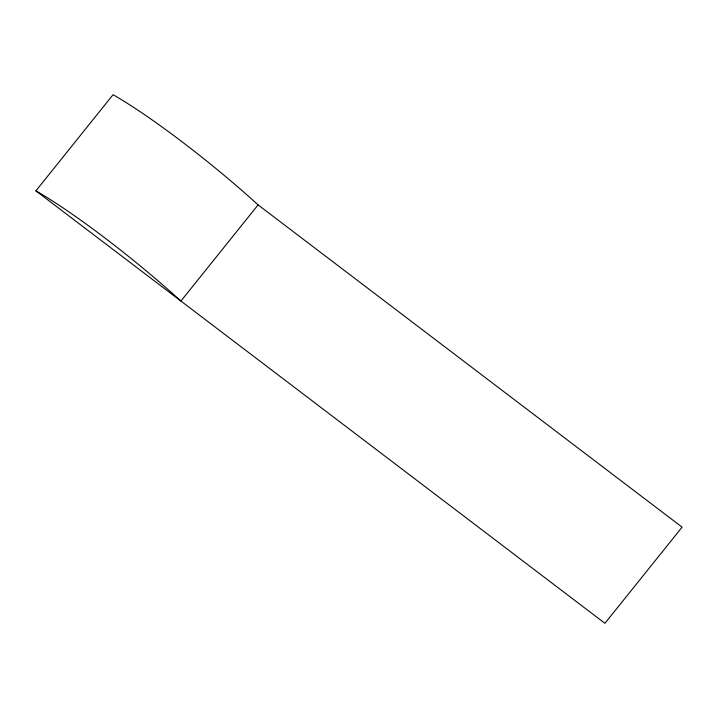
<?xml version="1.0" encoding="UTF-8"?>
<svg xmlns="http://www.w3.org/2000/svg" width="718" height="718" viewBox="0 0 718 718"><rect width="100%" height="100%" fill="white"/><g stroke="black" fill="none" stroke-linecap="round" stroke-linejoin="round"><path stroke-width="1.08" d="M35.9 190.844L113.076 94.695A145.368 17.708 38.8 0 1 258.094 204.899L682.1 527.156L604.924 623.305L35.9 190.844A145.368 17.708 38.8 0 1 180.909 301.057L258.094 204.899"/></g></svg>
